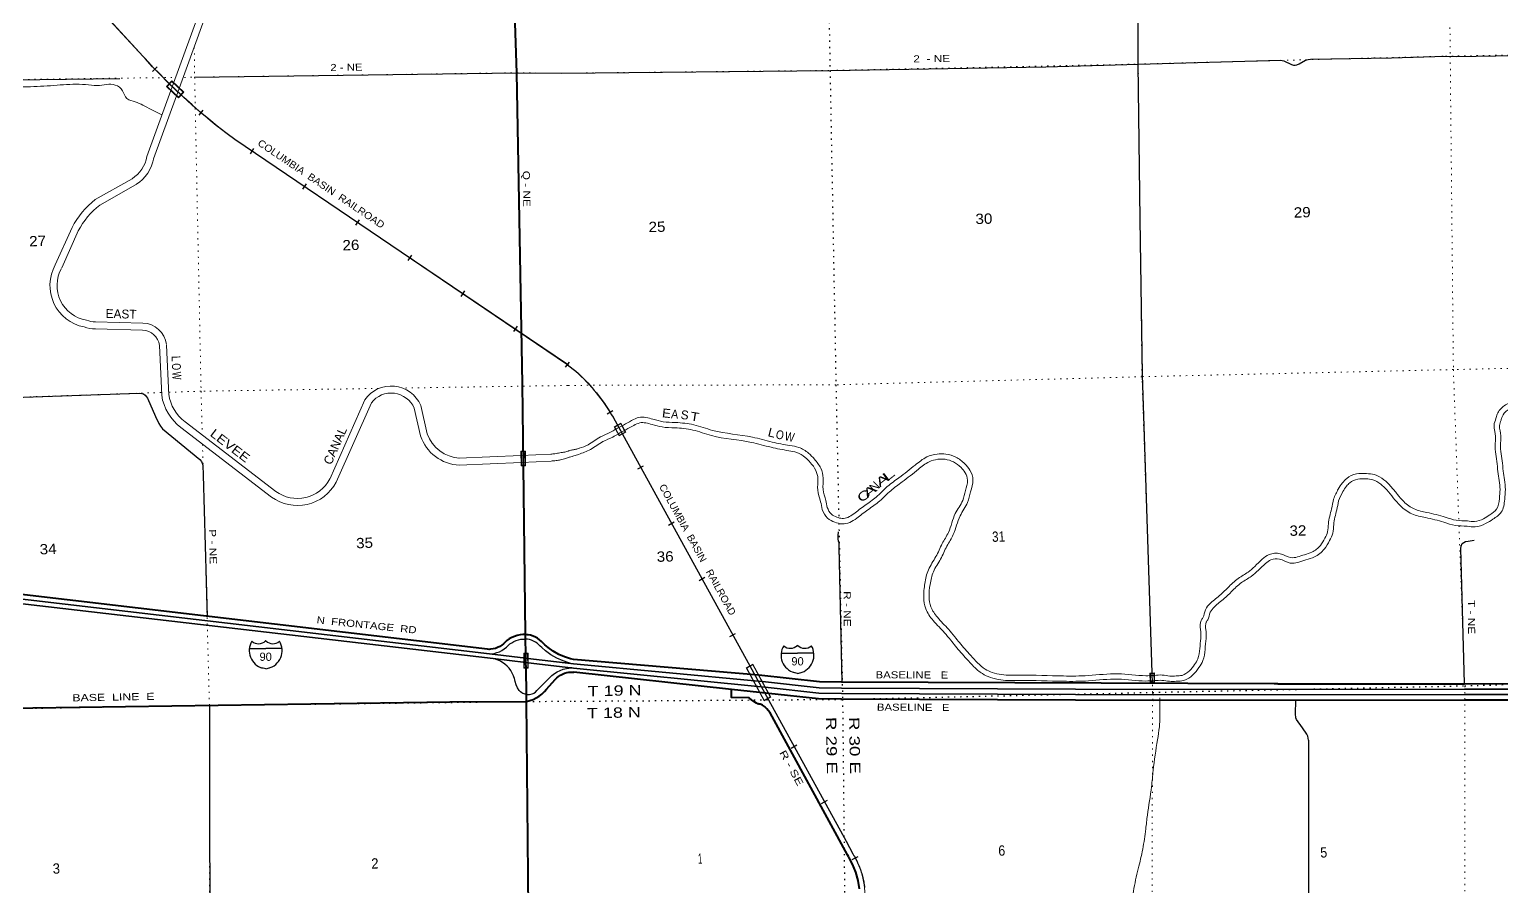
# Model space of a CAD drawing. Header units: feet. Extents: x 248627 to 501257, y -181930 to 5472.
# Drawn here: x 460042 to 484994, y -149864 to -135323 of the extents above; entities that cross this region are included whole.
import ezdxf
from ezdxf.enums import TextEntityAlignment as Align

# ---------------------------------------------------------------- set-up
doc = ezdxf.new("R2010")
doc.units = ezdxf.units.FT
doc.header["$LTSCALE"] = 70
doc.linetypes.add('DOTTED', pattern=[1.5, 0.3, -1.2])
doc.linetypes.add('MEDIUM_DASHED', pattern=[4.5, 3, -1.5])
for name, color, linetype, lineweight in [('15', 7, 'Continuous', 25), ('18', 7, 'Continuous', 35), ('19', 7, 'Continuous', 25), ('26', 7, 'Continuous', 40), ('27', 7, 'Continuous', 40), ('29', 7, 'Continuous', 25), ('31', 7, 'Continuous', 13), ('34', 7, 'Continuous', 25), ('39', 7, 'Continuous', 13), ('41', 7, 'MEDIUM_DASHED', 13), ('55', 7, 'Continuous', 13), ('6', 7, 'DOTTED', 25), ('61', 7, 'Continuous', 13), ('7', 7, 'DOTTED', 13)]:
    doc.layers.add(name, color=color, linetype=linetype, lineweight=lineweight)
doc.layers.add('30', color=7, linetype='Continuous')

msp = doc.modelspace()

# ---------------------------------------------------------------- linework, layer by layer
at = {"layer": '15'}
for p, q in [((464043.61, -145694.98), (464046.51, -145692.07)), ((464049.68, -145694.45), (464046.25, -145692.07)), ((463770.9, -145826.45), (464047.31, -145826.45)), ((472785.36, -145903.73), (473061.77, -145903.73)), ((473058.07, -145772.26), (473060.97, -145769.35)), ((473064.14, -145771.73), (473060.71, -145769.35)), ((464047.31, -146172.03), (463983.42, -146154.07)), ((464046.78, -146172.29), (464110.41, -146153.55)), ((473061.77, -146249.31), (472997.88, -146231.35)), ((473061.24, -146249.57), (473124.87, -146230.83))]:
    msp.add_line(p, q, dxfattribs=at)
for points in [[(464322.67, -145826.45), (464046.78, -145826.45), (464047.31, -145826.45)], [(473337.13, -145903.73), (473061.24, -145903.73), (473061.77, -145903.73)]]:
    msp.add_lwpolyline(points, dxfattribs=at)
for centre, radius, start, end in [((464073.53, -145861.55), 306.13, 148.44436, 254.43377), ((463924.93, -145578.95), 165.66, 227.34322, 315.81206), ((464168.62, -145578.95), 165.66, 224.18849, 312.69414), ((464020.02, -145861.55), 306.13, 283.08092, 31.6248), ((473087.99, -145938.83), 306.13, 148.44438, 254.4337), ((472939.39, -145656.23), 165.66, 227.34207, 315.81149), ((473183.08, -145656.23), 165.66, 224.18794, 312.69382), ((473034.48, -145938.83), 306.13, 283.08085, 31.62486)]:
    msp.add_arc(centre, radius, start, end, dxfattribs=at)
at = {"layer": '18'}
for p, q in [((467839.59, -145916.31), (458255.43, -144794.98)), ((467902.42, -145996.96), (458329.83, -144879.02)), ((469264.88, -146083.08), (469217.97, -146077.58)), ((469266.39, -146155.96), (469233.49, -146152.31))]:
    msp.add_line(p, q, dxfattribs=at)
for points in [[(469217.97, -146077.58), (468492.62, -145992.72), (468457.19, -145988.57), (467839.59, -145916.31)], [(469233.49, -146152.31), (469218.91, -146150.7), (468495.86, -146066.26), (468458.46, -146061.89), (467902.42, -145996.96)], [(488965.13, -146513.27), (487842, -146513.46), (484369, -146514.05), (479096, -146518.05), (473808, -146497.05), (473430, -146490.05), (472468.32, -146385.12), (472392.78, -146378), (469264.88, -146083.08)], [(488954.61, -146603.27), (487821, -146603.46), (484369.04, -146604.05), (479095.86, -146608.05), (473806.99, -146587.05), (473424.27, -146579.96), (472513.49, -146480.59), (472445.37, -146473.78), (469266.39, -146155.96)]]:
    msp.add_lwpolyline(points, dxfattribs=at)
at = {"layer": '19'}
for points in [[(467839.59, -145916.31), (467864.34, -145914.78), (467870.99, -145914.37), (467917.97, -145907.31), (467963.95, -145895.37), (468008.44, -145878.7), (468050.94, -145857.46), (468090.99, -145831.9), (468128.14, -145802.3), (468137, -145793.58), (468157.88, -145773.02), (468187, -145748.4), (468218.23, -145726.11), (468254.03, -145705.84), (468291.75, -145689.42), (468330.98, -145677.04), (468371.29, -145668.83), (468412.24, -145664.87), (468426.62, -145664.99), (468452.83, -145664.86)], [(469217.97, -146077.58), (469169.9, -146062.24), (469086.66, -146035.69), (468981.83, -145989.73), (468882.38, -145933.07), (468789.4, -145866.32), (468726.9, -145810.69), (468698.1, -145785.06), (468679.08, -145764.22), (468672.74, -145757.48), (468646.2, -145734.64), (468617.43, -145714.69), (468586.73, -145697.87), (468554.44, -145684.34), (468520.91, -145674.27), (468486.51, -145667.75), (468476.62, -145666.93), (468452.83, -145664.86)], [(468467.87, -146606.59), (468451.81, -146602.14), (468443.35, -146599.56), (468429.02, -146595.19), (468407.09, -146585.9), (468386.25, -146574.36), (468366.73, -146560.71), (468348.74, -146545.1), (468344.62, -146539.05), (468315.83, -146490.98), (468292.23, -146440.16), (468274.07, -146387.15), (468267.28, -146357.54), (468261.58, -146332.72), (468253.23, -146307.54), (468246.89, -146288.42), (468226.39, -146243.13), (468201.26, -146200.22), (468171.8, -146160.18), (468138.3, -146123.44), (468101.15, -146090.4), (468060.75, -146061.42), (468017.54, -146036.83), (467972, -146016.89), (467924.62, -146001.81), (467902.42, -145996.96)], [(468467.87, -146606.59), (468477.81, -146607.43), (468493.35, -146607.64), (468499.28, -146607.72), (468520.66, -146605.76), (468541.72, -146601.58), (468562.22, -146595.22), (468581.95, -146586.75), (468593.23, -146580.44), (468618.26, -146563.85), (468642.62, -146538.88), (468894.34, -146280.91), (468939.35, -146247.6), (468987.6, -146219.19), (469038.55, -146195.97), (469091.66, -146178.21), (469146.32, -146166.09), (469147.37, -146165.92), (469184.08, -146157.5), (469218.91, -146153.27), (469233.49, -146152.31)]]:
    msp.add_lwpolyline(points, dxfattribs=at)
at = {"layer": '26'}
for p, q in [((468452.83, -145664.86), (468451.9, -145588.3)), ((468458.46, -146061.89), (468457.19, -145988.57)), ((472407.42, -146277.89), (469263.41, -146011.46)), ((481203.46, -146426.44), (481143.96, -146426.2)), ((481203.46, -146426.44), (481282.8, -146426.07))]:
    msp.add_line(p, q, dxfattribs=at)
for points in [[(468451.9, -145588.3), (468417.09, -142725.04), (468398.82, -141333.55), (468303.51, -136059.04), (468192.38, -132683.63)], [(468451.9, -145588.3), (468427.34, -145590.12), (468406.19, -145589.94), (468357.43, -145594.65), (468309.42, -145604.43), (468262.7, -145619.18), (468217.78, -145638.73), (468175.15, -145662.86), (468135.27, -145691.32), (468128.92, -145696.85), (468113, -145710.72), (468079.58, -145743.64), (468078.4, -145744.8), (468047.38, -145769.51), (468013.95, -145790.85), (467978.48, -145808.57), (467941.34, -145822.49), (467902.95, -145832.45), (467863.73, -145838.35), (467856.53, -145838.74), (467836.21, -145839.85), (467806.53, -145836.37), (458270.52, -144718.83)], [(469263.41, -146011.46), (469212.56, -146000.43), (469111.75, -145968.26), (469014.11, -145925.46), (468921.48, -145872.68), (468834.87, -145810.51), (468780.1, -145761.76), (468750.87, -145735.74), (468732.5, -145715.42), (468722.01, -145704.08), (468689.78, -145675.83), (468654.77, -145651.11), (468617.37, -145630.17), (468577.99, -145613.26), (468537.06, -145600.57), (468495.02, -145592.21), (468477.34, -145590.59), (468451.9, -145588.3)], [(468457.19, -145988.57), (468455.77, -145906.25), (468452.83, -145664.86)], [(468467.87, -146606.59), (468460.09, -146156.22), (468458.46, -146061.89)], [(468469.51, -146721.63), (468521.93, -146709.31), (468578.05, -146689.73), (468631.82, -146664.4), (468682.65, -146633.58), (468729.97, -146597.63), (468773.28, -146556.92), (468808.88, -146516.02), (468955.08, -146350.51), (468981.86, -146322.98), (469011.36, -146298.41), (469043.28, -146277.05), (469077.25, -146259.15), (469112.91, -146244.9), (469149.86, -146234.45), (469187.7, -146227.92), (469226.02, -146225.38), (469267.85, -146226.67)], [(472576.08, -146588.01), (471939.66, -146518.58), (469267.85, -146226.67)], [(481143.96, -146426.2), (473809.12, -146397.05), (473436.36, -146390.15), (472407.42, -146277.89)], [(481203.46, -146426.44), (481143.96, -146426.71), (481143.96, -146426.2)], [(481203.46, -146426.44), (481282.8, -146426.75), (481282.8, -146426.07)], [(481282.8, -146426.07), (481947, -146423.05), (484367, -146422.05), (485651, -146420.05)], [(468469.51, -146721.63), (468469.44, -146713.89), (468467.87, -146606.59)], [(472371.75, -146753.56), (472368.21, -146751.81), (472322.71, -146726.06), (472280.15, -146695.69), (472241, -146661.05), (471943, -146656.05), (471940.31, -146545.06), (471939.66, -146518.58)], [(488989, -146703.27), (484369.09, -146704.05), (479095.7, -146708.05), (473805.87, -146687.05), (473417.91, -146679.86), (472576.08, -146588.01)], [(457729.17, -146875.51), (457740.36, -146866.41), (467167.02, -146730.51), (468464.07, -146722.91), (468469.51, -146721.63)], [(468560.37, -162720.25), (468560.38, -162695.25), (468561.49, -157333.54), (468517.29, -152019.09), (468469.51, -146721.63)], [(474112, -149904.21), (474087.54, -149759.36), (474048.07, -149617.85), (473994.03, -149481.25), (473939.06, -149376.05), (473924, -149351.05), (473910.38, -149326.05), (472598, -146917.05), (472561.64, -146875.05), (472540.19, -146850.27), (472519.29, -146825.05), (472517.31, -146822.84), (472501.73, -146808.77), (472484.76, -146796.4), (472466.6, -146785.87), (472447.43, -146777.3), (472427.47, -146770.78), (472406.95, -146766.39), (472398.54, -146764.56), (472390.9, -146762.11), (472371.62, -146753.52)]]:
    msp.add_lwpolyline(points, dxfattribs=at)
at = {"layer": '29'}
for p, q in [((473815.71, -146397.38), (473769.01, -144107.63)), ((484369, -146418.05), (484304, -144126.05)), ((479079, -146420.05), (479073.16, -146240.08)), ((481720, -147378.05), (481724, -151912.05))]:
    msp.add_line(p, q, dxfattribs=at)
for points in [[(479073.16, -146240.08), (478909, -141183.05), (478867, -138544.05), (478836, -135915.05), (478823, -132462.16)], [(484046, -135776.05), (484223, -135784.05), (485906, -135755.05), (489437, -135682.05)], [(469058.19, -136067.03), (473620, -136019.05), (477272, -135955.05), (478840, -135911.05), (481243, -135846.05)], [(481243, -135846.05), (481273.11, -135848.94), (481303.47, -135855.95), (481435.46, -135916.13), (481465.82, -135927.23), (481496.19, -135927.82), (481526.55, -135922.56), (481563.93, -135904.44), (481671.38, -135846.02), (481716.93, -135831.41), (481757, -135828.05)], [(481757, -135828.05), (483129, -135804.05), (484046, -135776.05)], [(452208.26, -136279.85), (457495.83, -136205.3), (461577.35, -136153.85)], [(462842.57, -136134.11), (468305.65, -136060.67), (469058.95, -136066.27)], [(452297.69, -141577.8), (457648.66, -141637.75), (461904.65, -141493.64), (461946.6, -141498.55), (461974.42, -141507.11), (462002.25, -141526.39), (462027.96, -141553.67), (462045.06, -141579.92), (462181.73, -141891.41), (462237.69, -142010.33), (462263.38, -142053.16), (462297.29, -142095.68), (462931.18, -142617.4), (462958.04, -142653.29), (462971.85, -142679.5), (462982.55, -142715.91), (462988.97, -142887.21), (463053.25, -145279.33)], [(473769.01, -144107.63), (473769.01, -144049.2), (473766.67, -144031.67), (473756.16, -144003.63), (473750.32, -143962.73), (473747.98, -143937.02), (473749.15, -143905.47), (473756.16, -143843.54)], [(484304, -144126.05), (484309.92, -144087.13), (484328.61, -144045.65), (484354.31, -144025.2), (484382.33, -144010.6), (484427.89, -144003), (484531.84, -143989.56)], [(481720, -147378.05), (481710.01, -147311.77), (481695.99, -147276.72), (481618.9, -147171.55), (481518.46, -147031.32), (481506.78, -147003.27), (481504.44, -146930.82), (481509.12, -146708.8)], [(463092.82, -146789.25), (463099.21, -152126.63), (463198.76, -157473.11)]]:
    msp.add_lwpolyline(points, dxfattribs=at)
at = {"layer": '31'}
for p, q in [((479034.54, -146242.21), (479109.52, -146240.13)), ((479038.87, -146396.03), (479034.59, -146242.06)), ((479114.46, -146394.03), (479039.49, -146396.11)), ((479109.57, -146240.06), (479113.85, -146394.08))]:
    msp.add_line(p, q, dxfattribs=at)
msp.add_lwpolyline([(479101.79, -146248.34), (479042.81, -146249.98), (479046.64, -146387.91), (479105.63, -146386.27)], close=True, dxfattribs=at)
at = {"layer": '34', "lineweight": 13}
for p, q in [((461969, -135780.05), (459316, -132905.05)), ((462366.94, -136288.97), (462457.95, -136194.04)), ((462457.95, -136194.04), (462661.5, -136389.49)), ((462366.94, -136288.97), (462570.48, -136484.43)), ((462570.48, -136484.43), (462661.5, -136389.49)), ((469178, -141013.05), (463522, -137191.05)), ((469160.53, -141011.14), (469304.24, -141120.12)), ((470067.4, -142002.86), (469952.89, -142065.52)), ((470037.1, -142219.41), (469952.89, -142065.52)), ((470151.61, -142156.76), (470037.1, -142219.41)), ((470151.14, -142157.01), (470066.94, -142003.11))]:
    msp.add_line(p, q, dxfattribs=at)
at = {"layer": '34'}
for p, q in [((462208.49, -135958.75), (462128.74, -136035.4)), ((462983.72, -136690.09), (462912.79, -136774.96)), ((463842.92, -137343.34), (463780.99, -137434.99)), ((464732.78, -137941.51), (464670.85, -138033.15)), ((465630.96, -138551.6), (465569.03, -138643.24)), ((466520.82, -139149.76), (466458.89, -139241.41)), ((467419, -139759.85), (467357.07, -139851.5)), ((468308.86, -140358.01), (468246.93, -140449.66)), ((469129.08, -141054.43), (469195.91, -140966.3)), ((469833.79, -141843.64), (469928.31, -141786.19)), ((470354.11, -142778.25), (470451.07, -142725.02)), ((470874.38, -143731.28), (470971.34, -143678.05)), ((471392.69, -144669.9), (471489.65, -144616.66)), ((471912.96, -145622.93), (472009.92, -145569.69)), ((472951.55, -147514.57), (473048.5, -147461.33)), ((473469.86, -148453.18), (473566.82, -148399.95)), ((473990.05, -149405.61), (474087.51, -149353.3))]:
    msp.add_line(p, q, dxfattribs=at)
for points in [[(469161.17, -141010.64), (463521.36, -137191.95), (463371.96, -137079.6), (463225.99, -136964.45), (463081.93, -136846.74), (462938.29, -136726.68), (462798.04, -136603.83), (462660.58, -136479.05), (462523.53, -136351.9), (462389.88, -136221.97), (462259, -136090.1), (462129.17, -135955.03), (462002.98, -135818.66), (461968.19, -135780.8), (459290.12, -132866.59)], [(469161.19, -141010.27), (469305.32, -141119.57), (469305.38, -141121.64), (469346.67, -141159.42), (469387.19, -141198.27), (469427.07, -141237.82), (469466.76, -141278.07), (469505.34, -141319.07), (469543.03, -141360.56), (469580.54, -141402.75), (469616.93, -141445.69), (469652.44, -141489.12), (469687.53, -141533.48), (469721.5, -141578.13), (469755.04, -141623.26), (469787.71, -141669.35), (469819.26, -141715.71), (469850.15, -141762.8), (469880.38, -141810.14), (469909.73, -141858.45), (469935.5, -141902.38), (473883.85, -149093.78), (474000.16, -149308.17), (474012.81, -149329.09), (474024.93, -149350.22), (474036.69, -149371.55), (474048.29, -149393.16), (474059.34, -149414.95), (474069.95, -149436.82), (474080.4, -149458.97), (474090.29, -149481.29), (474099.76, -149503.71), (474108.95, -149526.46), (474117.62, -149549.2), (474126.07, -149572.09), (474134.03, -149595.27), (474141.49, -149618.43), (474148.59, -149641.79), (474155.38, -149665.2), (474161.7, -149688.89), (474167.62, -149712.5), (474173.07, -149736.4), (474178.14, -149760.19), (474182.85, -149784.21), (474187.05, -149808.23), (474190.82, -149832.32), (474194.29, -149856.45), (474197.2, -149880.76)]]:
    msp.add_lwpolyline(points, dxfattribs=at)
at = {"layer": '34', "lineweight": 13}
for points in [[(462458.17, -136205.35), (462378.24, -136288.73), (462570.25, -136473.11), (462650.18, -136389.72)], [(469963.74, -142068.69), (470063.76, -142013.96), (470140.29, -142153.83), (470040.28, -142208.55)]]:
    msp.add_lwpolyline(points, close=True, dxfattribs=at)
msp.add_lwpolyline([(469934.55, -141902.92), (473882.89, -149094.3), (473999.21, -149308.71)], dxfattribs=at)
for centre, radius, start, end in [((469892.15, -128619.68), 10679.28, 222.105, 233.38068), ((467141.47, -143512.72), 3223.78, 29.95712, 47.86349), ((472807.2, -150038.93), 1397.9, 354.64827, 31.49137)]:
    msp.add_arc(centre, radius, start, end, dxfattribs=at)
at = {"layer": '39'}
for p, q in [((463610.75, -133121.24), (462439.28, -136360.15)), ((462439.28, -136360.15), (462034.68, -137478.8)), ((461782.54, -137855.27), (461159.17, -138209.03)), ((461841.77, -137959.64), (461233.38, -138303.33)), ((460764.1, -138681.94), (460480.46, -139319.1)), ((460873.73, -138730.74), (460590.09, -139367.9)), ((461161.13, -140402.62), (461960.97, -140423.53)), ((461164.27, -140282.66), (461964.11, -140303.57)), ((462247.39, -140683.02), (462284.35, -141529.99)), ((462367.28, -140677.79), (462404.24, -141524.76)), ((465131.42, -142952.41), (465728.03, -141608.49)), ((465241.1, -143001.1), (465837.71, -141657.18)), ((466674.33, -141702.28), (466785.61, -142181.01)), ((466564.02, -141749.52), (466671.96, -142219.54)), ((462606.73, -142075.52), (464146.73, -143255.88)), ((462679.73, -141980.28), (464219.73, -143160.64)), ((479203, -146663.05), (479201, -147049.05))]:
    msp.add_line(p, q, dxfattribs=at)
for points in [[(463733.59, -133134.44), (462534.24, -136450.41), (462147.53, -137519.61)], [(467323.05, -142595.06), (468373.93, -142548.49), (468877.92, -142526.15)], [(467328.36, -142714.94), (468374.93, -142668.56), (468883.23, -142646.03)]]:
    msp.add_lwpolyline(points, dxfattribs=at)
for centre, radius, start, end in [((461463.46, -137368.9), 581.69, 303.26624, 349.10952), ((461463.46, -137368.9), 701.69, 303.26625, 349.10952), ((462081.07, -139380.66), 1490.85, 128.19746, 152.05163), ((462081.07, -139380.66), 1370.85, 128.19746, 152.05163), ((461106.13, -139667.27), 716.02, 150.90518, 259.09071), ((461106.13, -139667.27), 596.02, 150.90518, 260.58406), ((461164.48, -139804.38), 598.25, 251.09267, 269.67962), ((461164.47, -139804.38), 478.25, 251.09285, 269.67979), ((461946.25, -140727.59), 304.42, 8.41911, 87.22896), ((461946.25, -140727.59), 424.42, 8.41921, 87.22919), ((466173.75, -141916.65), 544.55, 23.18258, 145.47846), ((463116.68, -141406.14), 841.49, 188.463, 232.69876), ((463116.68, -141406.14), 721.49, 188.463, 232.69876), ((466173.75, -141916.65), 424.55, 23.18249, 142.32656), ((467364.21, -141984.87), 730.95, 198.72618, 267.18848), ((467364.21, -141984.87), 610.95, 198.72618, 267.18848), ((464584.67, -142659.23), 620.12, 233.72116, 332.48995), ((464584.67, -142659.23), 740.12, 233.72118, 332.48996)]:
    msp.add_arc(centre, radius, start, end, dxfattribs=at)
for points in [[(462287.03, -136772.93), (462104, -136680.05), (461965, -136609.05), (461837, -136552.05), (461696, -136496.05), (461620, -136362.05), (461498, -136267.05), (461192, -136275.05), (460992, -136260.05), (460566, -136265.05), (460118, -136294.05), (459659, -136293.05), (459274, -136275.05), (458876, -136336.05), (458588, -136480.05), (458155, -136659.05), (457595.08, -136920.93)], [(482145.53, -143288.81), (482227.57, -143119.52), (482297.24, -143014.98), (482369.72, -142940.58), (482534.63, -142861.74), (482705.53, -142857.23), (482838.81, -142875.87), (483000.04, -142962.24), (483113.59, -143072.01), (483227.9, -143209.95), (483337.81, -143333.92), (483514.12, -143458.15), (483728.94, -143516.92), (484040.9, -143597.3), (484227.36, -143648.77), (484416.83, -143661.91), (484537.79, -143670.8), (484687.46, -143624.57), (484796.34, -143557.27), (484908.55, -143463.7), (484958, -143279.15), (484968.14, -143129.88), (484953.94, -142973.19), (484931.91, -142824.76), (484915.22, -142650.01), (484890.86, -142489.57), (484889.89, -142300.31), (484881.66, -142141.45), (484866.78, -142035.12), (484900.05, -141923.49), (484922.26, -141850.42), (485041.18, -141706.33), (485216.2, -141629.23), (485371.64, -141572.78), (485537.76, -141463.69), (485627.75, -141366.68), (485688.79, -141240.23), (485727.13, -141092.23), (485788.91, -140917.43), (485824.5, -140817.82), (485936.02, -140698.09), (486054.32, -140606.38), (486177.06, -140530.65), (486357, -140487.65), (486597.74, -140537.69), (486775.8, -140651.81), (486888.68, -140811.94), (486954.78, -140953.16), (487025.86, -141130.5), (487088.26, -141283.91), (487165.1, -141451.03), (487226.55, -141568.22), (487304.18, -141689), (487419.11, -141774.57), (487577.58, -141832.82), (487757.37, -141860.3), (487877.7, -141921.57), (487942.67, -141944.02), (487975.27, -141959.27)], [(482231.51, -143317.76), (482305.88, -143164.31), (482367.52, -143071.82), (482423, -143014.86), (482556.16, -142951.2), (482700.45, -142947.4), (482810.45, -142962.78), (482946.5, -143035.66), (483047.46, -143133.26), (483159.56, -143268.53), (483277.41, -143401.46), (483475.17, -143540.8), (483705.84, -143603.91), (484017.7, -143684.26), (484212.12, -143737.93), (484410.42, -143751.68), (484548.13, -143761.8), (484725, -143707.17), (484849.08, -143630.47), (484988.1, -143514.55), (485047.2, -143293.99), (485058.42, -143128.86), (485043.34, -142962.51), (485021.28, -142813.87), (485004.57, -142638.97), (484980.83, -142482.55), (484979.88, -142297.75), (484971.34, -142132.87), (484958.63, -142042.05), (484986.23, -141949.43), (485003.13, -141893.82), (485097, -141780.08), (485249.74, -141712.8), (485412.25, -141653.78), (485596.3, -141532.92), (485702.92, -141417.98), (485773.69, -141271.38), (485813.28, -141118.56), (485873.71, -140947.57), (485903.01, -140865.58), (485996.92, -140764.76), (486105.67, -140680.45), (486212.03, -140614.83), (486358.37, -140579.86), (486563.16, -140622.43), (486712.4, -140718.07), (486810.54, -140857.3), (486872.19, -140989.01), (486942.41, -141164.2), (487005.65, -141319.68), (487084.31, -141490.75), (487148.69, -141613.54), (487237.31, -141751.42), (487375.82, -141854.55), (487555.03, -141920.42), (487729.45, -141947.08), (487800.56, -141983.29)], [(469974.72, -142108), (470247.89, -141959.11), (470373.22, -141905.46), (470611.43, -141935.43), (470781.54, -141977.27), (470991.17, -141991.88), (471304.03, -142029.95), (471622.4, -142124.26), (472297.43, -142239.38), (472631.62, -142323.2), (472930.94, -142381.77), (473082.69, -142414.01), (473246.19, -142510.39), (473347.47, -142612.43), (473454.16, -142766.68), (473496.82, -142934.7), (473493.83, -143126.08), (473541.05, -143314.11), (473566.3, -143432.25), (473635.68, -143545.2), (473727.59, -143597.15), (473818.71, -143618.91), (473912.78, -143600.33), (474013.77, -143539.27), (474201.21, -143399.42), (474394.58, -143255.38), (474583.08, -143079.26), (474780.25, -142927.07), (475056.25, -142712.4), (475253.85, -142576.3), (475425.54, -142525.47), (475576.44, -142525.52), (475744.86, -142579.48), (475894.66, -142690.31), (475984.04, -142798.7), (476034.69, -142964.5), (475995.78, -143166.89), (475944.26, -143349.47), (475817.36, -143572.3), (475701.11, -143893.52), (475593.57, -144087.65), (475486.72, -144307.93), (475363.62, -144522.61), (475308.94, -144737.49), (475290.45, -144951.43), (475321, -145117.75), (475432.35, -145296.05), (475525.59, -145398.3), (475618.77, -145498.54), (475726.78, -145626.58), (475805.84, -145725.18), (475996.71, -145943.66), (476112.65, -146067.47), (476242.24, -146174.8), (476360.39, -146230.09), (476520.34, -146268.16), (476832.41, -146276.05), (477567.16, -146290.92), (477989.49, -146283.83), (478493.71, -146254.43), (478965.35, -146286.31), (479110.11, -146280.4)], [(469269.77, -142557.34), (469350.01, -142531.32), (469551.53, -142449.57), (469763.28, -142315.93), (469930.7, -142237.68), (470019.16, -142186.32)], [(469362.61, -142429.09), (469510.27, -142369.18), (469720.04, -142236.8), (469888.97, -142157.84), (469978.04, -142106.12)], [(470019.16, -142186.32), (470286.68, -142040.4), (470386.2, -141997.8), (470595.01, -142024.07), (470767.56, -142066.51), (470982.6, -142081.5), (471285.69, -142118.38), (471601.98, -142212.08), (472278.89, -142327.52), (472612.02, -142411.07), (472912.95, -142469.96), (473049.63, -142499), (473190.49, -142582.03), (473277.98, -142670.18), (473370.92, -142804.54), (473406.64, -142945.25), (473403.66, -143136.52), (473453.37, -143334.48), (473481.52, -143466.18), (473571.16, -143612.11), (473694.35, -143681.74), (473816.89, -143711.01), (473945.78, -143685.55), (474064.08, -143614.02), (474255, -143471.58), (474452.36, -143324.56), (474641.43, -143147.92), (474835.37, -142998.21), (475109.45, -142785.04), (475293.12, -142658.54), (475438.57, -142615.47), (475562.36, -142615.52), (475703.26, -142660.66), (475832.25, -142756.09), (475903.2, -142842.13), (475942.09, -142969.44), (475908.12, -143146.14), (475860.62, -143314.47), (475735.35, -143534.44), (475618.92, -143856.17), (475513.66, -144046.17), (475407.1, -144265.86), (475279.43, -144488.5), (475219.91, -144722.42), (475199.74, -144955.76), (475235.58, -145150.88), (475360.34, -145350.65), (475459.38, -145459.26), (475551.38, -145558.23), (475657.27, -145683.75), (475736.81, -145782.96), (475929.95, -146004.04), (476050.85, -146133.15), (476193.68, -146251.44), (476330.59, -146315.51), (476508.66, -146357.89), (476830.36, -146366.03), (477567, -146380.94), (477992.87, -146373.79), (478493.29, -146344.61), (478964.15, -146376.43), (479112.05, -146370.39)], [(468877.92, -142526.15), (468949.82, -142521.15), (469033.26, -142505.29), (469117.39, -142491.5), (469189.79, -142468.74)], [(469188, -142469.05), (469248, -142455.05), (469304, -142446.05), (469363, -142429.05)], [(468883.23, -142646.03), (468970.51, -142637.69), (469046.36, -142625.96), (469129.8, -142602.52), (469193.93, -142577.69)], [(469192, -142579.05), (469241, -142566.05), (469270, -142557.05)], [(479110.06, -146280.4), (479242.71, -146274.98), (479371.91, -146291.71), (479476.52, -146290.97), (479578.84, -146280.22), (479703.59, -146204.44), (479791.25, -146095.41), (479847.06, -145999.3), (479878.73, -145827.3), (479896.27, -145653.67), (479892.29, -145502.75), (479900.36, -145351.52), (479931.25, -145302.38), (479975.95, -145166.29), (480061.54, -145055.29), (480234.75, -144909.78), (480354.41, -144793.86), (480531.32, -144636.16), (480697.5, -144529.09), (480811.61, -144431.45), (480937.21, -144311.35), (481055.82, -144231.7), (481242.54, -144216.72), (481419.32, -144282.54), (481653.43, -144234.08), (481779.04, -144190.5), (481922.88, -144075.96), (482000.12, -143953.11), (482045.55, -143845.19), (482060.08, -143709.89), (482111.75, -143456.83), (482145.53, -143288.81)], [(479112.05, -146370.39), (479238.74, -146365.22), (479366.42, -146381.75), (479481.55, -146380.94), (479608.32, -146367.62), (479763.83, -146273.15), (479865.66, -146146.5), (479932.74, -146030.97), (479967.91, -145839.99), (479986.39, -145657.02), (479982.35, -145503.96), (479988.99, -145379.64), (480013.31, -145340.94), (480056.64, -145209.03), (480126.88, -145117.95), (480295.08, -144976.64), (480415.69, -144859.8), (480585.97, -144708.01), (480751.38, -144601.44), (480872.01, -144498.22), (480993.81, -144381.75), (481086.47, -144319.53), (481229.84, -144308.03), (481412.19, -144375.92), (481677.4, -144321.03), (481823.07, -144270.49), (481990.92, -144136.83), (482080.22, -143994.8), (482133.63, -143867.93), (482149.11, -143723.73), (482199.96, -143474.7), (482231.51, -143317.76)], [(479201, -147049.05), (479194, -147156.05), (479163, -147374.05), (479090, -147892.05), (479061, -148170.05), (478992, -148652.05), (478964, -148886.05), (478912, -149228.05), (478837, -149560.05), (478756, -149942.05), (478716, -150240.05), (478594, -150668.05), (478443, -150974.05), (478253, -151248.05), (478076, -151555.05), (477861, -151867.05), (477756.95, -152007.25)]]:
    msp.add_spline(points, degree=3, dxfattribs=at)
at = {"layer": '55'}
for p, q in [((468419.91, -145906.66), (468494.9, -145905.81)), ((468422.74, -146156.64), (468419.91, -145906.66)), ((472192.28, -146154.4), (472306.48, -146092.29)), ((472192.28, -146154.4), (472495.23, -146711.43)), ((472306.48, -146092.29), (472609.42, -146649.31)), ((472495.23, -146711.43), (472609.42, -146649.31))]:
    msp.add_line(p, q, dxfattribs=at)
msp.add_lwpolyline([(468494.9, -145905.81), (468497.73, -146155.8), (468422.74, -146156.64)], dxfattribs=at)
for points in [[(468486.99, -145913.89), (468427.99, -145914.56), (468430.64, -146148.55), (468489.64, -146147.89)], [(472303.27, -146103.13), (472203.12, -146157.6), (472498.43, -146700.58), (472598.57, -146646.1)]]:
    msp.add_lwpolyline(points, close=True, dxfattribs=at)
at = {"layer": '6'}
for points in [[(473548.76, -132572.66), (473611.6, -136018.65), (473712.28, -141352.13), (473759.95, -143606.95)], [(473761.98, -143702.94), (473825.07, -146687.29), (473879.02, -152003.87), (473939.01, -157320.3), (473979.74, -162669.44), (474011.89, -167998.68), (474056.06, -173325.59), (474104.9, -178372.48)], [(469278, -146719.05), (473825.07, -146687.29), (479081.2, -146568.97), (484369.72, -146457.84), (489660.99, -146298.32), (491901.24, -146254.52)], [(437991, -147106.05), (441695.64, -147055.98), (447020.69, -146978.54), (452351.7, -146924.98), (457729.17, -146875.51), (463093.02, -146788.41), (468469.82, -146722.88), (469277.48, -146718.42)]]:
    msp.add_lwpolyline(points, dxfattribs=at)
at = {"layer": '61'}
for p, q in [((468373.43, -142475.56), (468448.42, -142474.62)), ((468376.58, -142725.54), (468373.43, -142475.56))]:
    msp.add_line(p, q, dxfattribs=at)
msp.add_lwpolyline([(468448.42, -142474.62), (468451.57, -142724.6), (468376.58, -142725.54)], dxfattribs=at)
msp.add_lwpolyline([(468440.52, -142482.71), (468381.52, -142483.45), (468384.47, -142717.44), (468443.47, -142716.7)], close=True, dxfattribs=at)
at = {"layer": '7'}
for p, q in [((469167.38, -141363.01), (466370.99, -141406.61)), ((468456.11, -145843.55), (468417, -142725.05))]:
    msp.add_line(p, q, dxfattribs=at)
for points in [[(479070.19, -146244.04), (478899.72, -141214.03), (478836.24, -135917.84), (478819.14, -132452.83)], [(484093.76, -132350.48), (484124.07, -135780.56), (484177.92, -141093.11), (484269.19, -143646.08)], [(468412, -142475.05), (468303.51, -136059.04), (468192.25, -132679.68)], [(469058.95, -136066.27), (473620, -136019.05), (478840, -135911.05), (484046, -135776.05), (489437, -135682.05), (494738.99, -135545.23), (500322.78, -135351.71)], [(462836, -135625.18), (462842.57, -136134.11), (462951.64, -141459.92), (462971.46, -142206.96)], [(437786.65, -136375.86), (441604.83, -136342.75), (446882.69, -136269.29), (452208.24, -136278.28), (457502.09, -136202.14), (462530.26, -136138.09)], [(462667.93, -136136.33), (462842.57, -136134.11), (468303.51, -136059.04), (469058.95, -136066.27)], [(485733.86, -141057.97), (484177.92, -141093.11), (478899.72, -141214.03), (473712.28, -141352.13), (469166, -141361.05)], [(465957.92, -141413.05), (462951.64, -141459.92), (462399, -141478.18)], [(462273.91, -141482.32), (457620.91, -141636.09), (452302.08, -141576.58), (446962.37, -141614.42), (441699.64, -141713.39), (437897.85, -141759.44)], [(462975.49, -142358.88), (463093.02, -146788.41), (463099.1, -152154.71), (463197.88, -157474.92), (463206.99, -162816.97), (463372.97, -168156.49), (463399.29, -173574.23), (463472.43, -178565.75)], [(484272.58, -143740.89), (484369.72, -146457.84), (484376.16, -151870.89), (484511.27, -157137.01), (484517.56, -162476.99), (484626.33, -167812.27), (484627.77, -168011.82)], [(468859.71, -178461.58), (468718.98, -173392.45), (468680.39, -168067.72), (468560.37, -162720.25), (468561.49, -157333.54), (468517.29, -152019.09), (468469.82, -146722.88), (468455.77, -145906.25)], [(479291.67, -167928.63), (479200.84, -162586.85), (479150.69, -157262.11), (479062.67, -151950.46), (479081.2, -146568.97), (479075.27, -146393.97)]]:
    msp.add_lwpolyline(points, dxfattribs=at)

# ---------------------------------------------------------------- texts
at = {"layer": '15'}
for p in [(464046.97, -146034.56), (473060.88, -146111.84)]:
    msp.add_text('90', height=140, dxfattribs=at).set_placement(p, align=Align.CENTER)
at = {"layer": '27'}
for s, rotation, width, p in [('Q - NE', 271.035, 1.25, (468403.57, -137721.89)), ('N  FRONTAGE  RD', 354.077, 1.2, (464905.73, -145397.33)), ('BASELINE   E', 359.772, 1.2, (474384.28, -146330.35)), ('BASE  LINE  E  ', 1.077, 1.3, (460771.22, -146721.81)), ('BASELINE   E', 359.773, 1.2, (474406.3, -146879.44)), ('R - SE', 298.581, 1.4, (472748.66, -147590.77))]:
    msp.add_text(s, height=120, rotation=rotation, dxfattribs=dict(at, width=width)).set_placement(p)
at = {"layer": '30'}
for s, rotation, width, p in [('2 - NE', 0.77, 1.2, (465142.65, -136028.85)), ('2  - NE', 0.59, 1.25, (475023.96, -135882.02)), ('P - NE', 271.539, 1.25, (463083.63, -143803.84)), ('R - NE', 270.355, 1.25, (473841.79, -144852.62)), ('T - NE', 270.355, 1.25, (484423.99, -145002.58))]:
    msp.add_text(s, height=120, rotation=rotation, dxfattribs=dict(at, width=width)).set_placement(p)
at = {"layer": '34'}
for s, rotation, width, p in [('COLUMBIA  BASIN  RAILROAD', 325.951, 1.1, (463898, -137278.73)), ('COLUMBIA  BASIN', 298.768, 1.05, (470710.42, -143076.53)), ('RAILROAD ', 298.768, 1.05, (471503.48, -144522.01))]:
    msp.add_text(s, height=120, rotation=rotation, dxfattribs=dict(at, width=width)).set_placement(p)
at = {"layer": '41'}
for s, rotation, p in [('EAST', 358.502, (461332.22, -140217.03)), ('S', 353.41, (471075.01, -141929.47)), ('CANAL', 66.062, (465157.69, -142720.72)), ('N', 43.912, (474364.56, -143182.8))]:
    msp.add_text(s, height=150, rotation=rotation, dxfattribs=at).set_placement(p)
for s, rotation, width, p in [('L', 272.499, 0.85, (462450.98, -140862.9)), ('O', 272.499, 0.75, (462456.49, -140989.08)), ('W', 272.499, 0.7, (462462.82, -141134.14)), ('E', 353.829, 1.1, (470759.19, -141900.48)), ('A', 354.886, 0.9, (470914.73, -141917.25)), ('T', 351.005, 1.2, (471235.52, -141955.78)), ('LEVEE', 322.531, 1.2, (463090.34, -142206.8)), ('L', 346.205, 1.1, (472547.76, -142221.3)), ('O', 348.832, 0.85, (472683.45, -142259.78)), ('W', 348.869, 0.85, (472834.33, -142291.21)), ('A', 37.67, 1.65, (474454.32, -143098.1)), ('L', 37.743, 1.8, (474569.64, -143002.72)), ('C', 36.684, 1.5, (474139.58, -143358.06)), ('A', 37.853, 1.7, (474240.37, -143283.78))]:
    msp.add_text(s, height=150, rotation=rotation, dxfattribs=dict(at, width=width)).set_placement(p)
at = {"layer": '6'}
for s, rotation, width, p in [('T 19 N', 1.29, 1.3, (469506.22, -146637.22)), ('T 18 N', 1.29, 1.3, (469494.2, -147010.86)), ('R 29 E', 271.211, 1.35, (473540.73, -146988.75)), ('R 30 E', 271.211, 1.35, (473932.63, -146989.24))]:
    msp.add_text(s, height=175, rotation=rotation, dxfattribs=dict(at, width=width)).set_placement(p)
at = {"layer": '7'}
for s, rotation, width, p in [('30', 1.509, 1.1, (476079.39, -138625.43)), ('29', 1.509, 1.1, (481475.02, -138516.43)), ('25', 1.509, 1.1, (470538.85, -138762.25)), ('27', 2.39, 1.1, (460041.35, -139004.99)), ('26', 2.39, 1.1, (465351.74, -139073.35)), ('35', 2.39, 1.1, (465582.95, -144126.6)), ('31', 1.509, 0.85, (476359.83, -144016.8)), ('32', 1.509, 1.1, (481401.62, -143915.04)), ('34', 2.39, 1.1, (460219.55, -144229.99)), ('36', 1.509, 1.1, (470676.8, -144355.83)), ('6', 1.509, 0.9, (476466.17, -149341.09)), ('5', 1.509, 0.9, (481924.24, -149372.55)), ('2', 2.39, 0.95, (465839.93, -149560.87)), ('1', 1.509, 0.45, (471377.09, -149477.81)), ('3', 2.39, 0.95, (460440.38, -149647.33))]:
    msp.add_text(s, height=175, rotation=rotation, dxfattribs=dict(at, width=width)).set_placement(p)

doc.saveas('drawing.dxf')
